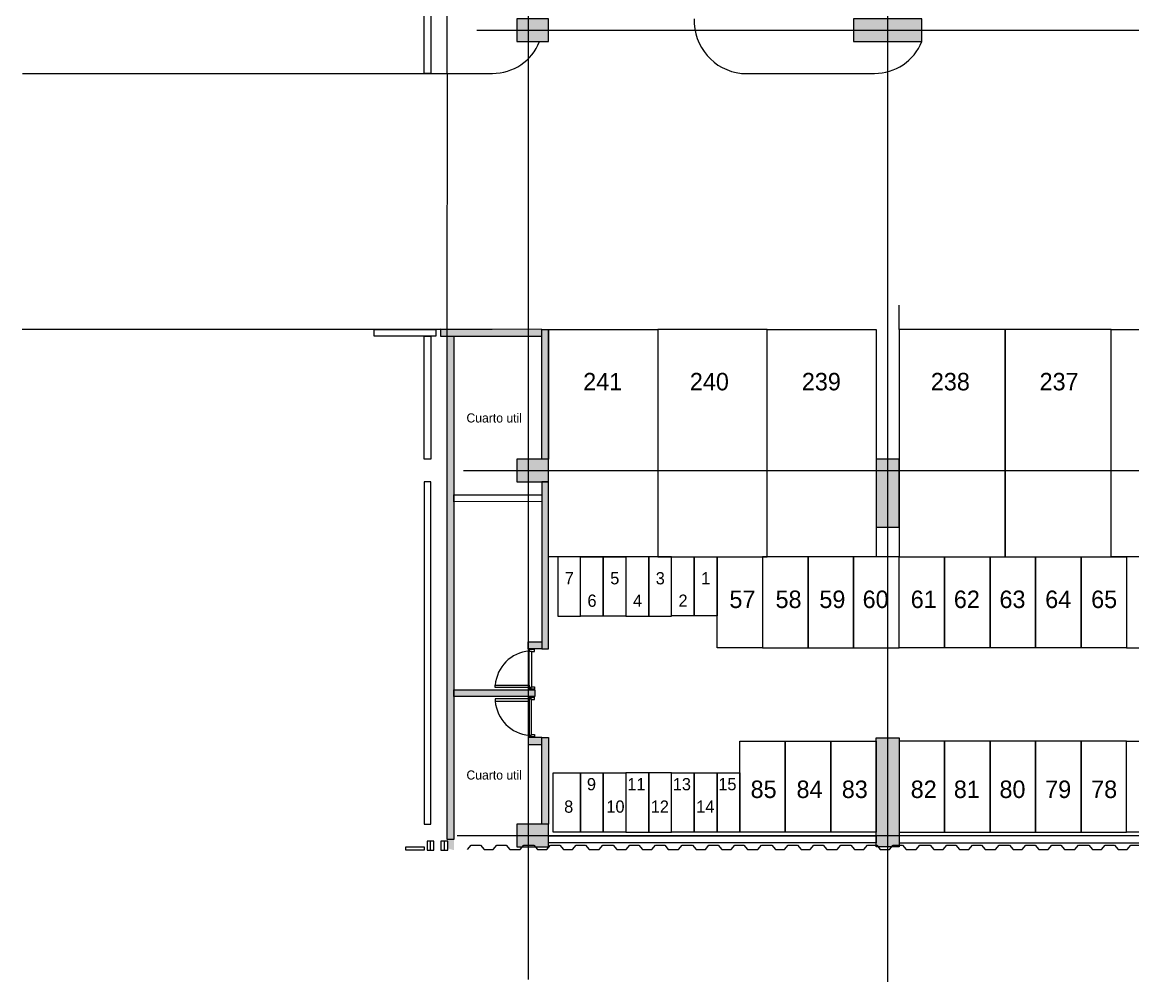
# Model space of a CAD drawing. Header units: metres. Extents: x 29 to 86.9, y -23.2 to 39.7.
# Drawn here: x 28.98 to 53.39, y -23.16 to -2.07 of the extents above; entities that cross this region are included whole.
import ezdxf

# ---------------------------------------------------------------- set-up
doc = ezdxf.new("R2010")
doc.units = ezdxf.units.M
doc.header["$LTSCALE"] = 100
doc.layers.get('0').update_dxf_attribs({"color": 254})
doc.layers.add('Arqui', color=8, linetype='Continuous', lineweight=0)

# ---------------------------------------------------------------- blocks, each defined once
blk = doc.blocks.new('estructura etapa 3')
at = {"layer": 'Arqui'}
h = blk.add_hatch(color=256, dxfattribs=at)
h.paths.add_polyline_path([(-91.651, -6658.124), (-91.651, -6657.624), (-92.35, -6657.624), (-92.35, -6658.124)])
h.paths.add_polyline_path([(-49.354, -6658.124), (-49.354, -6657.624), (-50.055, -6657.624), (-50.055, -6658.124)])
h.paths.add_polyline_path([(-56.053, -6658.124), (-56.053, -6657.624), (-56.753, -6657.624), (-56.753, -6658.124)])
h.paths.add_polyline_path([(-76.45, -6659.124), (-76.95, -6659.124), (-76.95, -6657.624), (-76.45, -6657.624)])
h.paths.add_polyline_path([(-83.95, -6659.124), (-84.45, -6659.124), (-84.45, -6657.624), (-83.95, -6657.624)])
h.paths.add_polyline_path([(-60.452, -6659.124), (-60.952, -6659.124), (-60.952, -6657.624), (-60.452, -6657.624)])
h.paths.add_polyline_path([(-67.95, -6659.124), (-68.45, -6659.124), (-68.45, -6657.624), (-67.95, -6657.624)])
h.paths.add_polyline_path([(-91.85, -6668.199), (-91.851, -6667.599), (-92.35, -6667.599), (-92.349, -6668.199)])
h.paths.add_polyline_path([(-49.354, -6668.199), (-49.354, -6667.599), (-49.854, -6667.599), (-49.854, -6668.199)])
h.paths.add_polyline_path([(-56.154, -6668.149), (-56.154, -6667.649), (-56.854, -6667.649), (-56.854, -6668.149)])
h.paths.add_polyline_path([(-59.952, -6667.649), (-59.952, -6668.149), (-61.452, -6668.149), (-61.452, -6667.649)])
h.paths.add_polyline_path([(-75.95, -6667.649), (-75.95, -6668.149), (-77.45, -6668.149), (-77.45, -6667.649)])
h.paths.add_polyline_path([(-68.95, -6667.649), (-68.95, -6668.149), (-67.45, -6668.149), (-67.45, -6667.649)])
h.paths.add_polyline_path([(-84.95, -6667.649), (-84.95, -6668.149), (-83.45, -6668.149), (-83.45, -6667.649)])
h.paths.add_polyline_path([(-91.85, -6676.199), (-91.85, -6675.599), (-92.349, -6675.599), (-92.349, -6676.199)])
h.paths.add_polyline_path([(-49.354, -6676.199), (-49.354, -6675.599), (-49.854, -6675.599), (-49.854, -6676.199)])
h.paths.add_polyline_path([(-56.154, -6676.149), (-56.154, -6675.649), (-56.754, -6675.649), (-56.754, -6676.149)])
h.paths.add_polyline_path([(-59.952, -6675.649), (-59.952, -6676.149), (-61.452, -6676.149), (-61.452, -6675.649)])
h.paths.add_polyline_path([(-75.95, -6675.649), (-75.95, -6676.149), (-77.45, -6676.149), (-77.45, -6675.649)])
h.paths.add_polyline_path([(-68.95, -6675.649), (-68.95, -6676.149), (-67.45, -6676.149), (-67.45, -6675.649)])
h.paths.add_polyline_path([(-84.95, -6675.649), (-84.95, -6676.149), (-83.45, -6676.149), (-83.45, -6675.649)])
h.paths.add_polyline_path([(-91.847, -6686.299), (-91.851, -6685.699), (-92.35, -6685.699), (-92.346, -6686.299)])
h.paths.add_polyline_path([(-49.354, -6686.299), (-49.354, -6685.699), (-49.854, -6685.699), (-49.854, -6686.299)])
h.paths.add_polyline_path([(-56.154, -6686.249), (-56.154, -6685.749), (-56.754, -6685.749), (-56.754, -6686.249)])
h.paths.add_polyline_path([(-59.952, -6685.749), (-59.952, -6686.249), (-61.452, -6686.249), (-61.452, -6685.749)])
h.paths.add_polyline_path([(-75.95, -6685.749), (-75.95, -6686.249), (-77.45, -6686.249), (-77.45, -6685.749)])
h.paths.add_polyline_path([(-68.95, -6685.749), (-68.95, -6686.249), (-67.45, -6686.249), (-67.45, -6685.749)])
h.paths.add_polyline_path([(-84.95, -6685.749), (-84.95, -6686.249), (-83.45, -6686.249), (-83.45, -6685.749)])
h.paths.add_polyline_path([(-49.353, -6694.294), (-49.354, -6693.699), (-49.855, -6693.699), (-49.854, -6694.294)])
h.paths.add_polyline_path([(-56.054, -6694.249), (-56.054, -6693.749), (-56.753, -6693.749), (-56.753, -6694.249)])
h.paths.add_polyline_path([(-91.651, -6694.249), (-91.651, -6693.749), (-92.35, -6693.749), (-92.35, -6694.249)])
h.paths.add_polyline_path([(-59.952, -6693.749), (-59.952, -6694.249), (-61.452, -6694.249), (-61.452, -6693.749)])
h.paths.add_polyline_path([(-75.95, -6693.749), (-75.95, -6694.249), (-77.45, -6694.249), (-77.45, -6693.749)])
h.paths.add_polyline_path([(-68.95, -6693.749), (-68.95, -6694.249), (-67.45, -6694.249), (-67.45, -6693.749)])
h.paths.add_polyline_path([(-84.95, -6693.749), (-84.95, -6694.249), (-83.45, -6694.249), (-83.45, -6693.749)])
h.paths.add_polyline_path([(-49.358, -6703.974), (-49.353, -6703.374), (-49.854, -6703.374), (-49.859, -6703.974)])
h.paths.add_polyline_path([(-56.054, -6703.924), (-56.054, -6703.424), (-56.753, -6703.424), (-56.753, -6703.924)])
h.paths.add_polyline_path([(-67.95, -6704.924), (-67.95, -6703.424), (-68.45, -6703.424), (-68.45, -6704.924)])
h.paths.add_polyline_path([(-91.651, -6703.924), (-91.651, -6703.424), (-92.35, -6703.424), (-92.35, -6703.924)])
h.paths.add_polyline_path([(-61.847, -6703.424), (-60.347, -6703.424), (-60.347, -6703.924), (-61.847, -6703.924)])
h.paths.add_polyline_path([(-83.95, -6704.924), (-83.95, -6703.424), (-84.45, -6703.424), (-84.45, -6704.924)])
h.paths.add_polyline_path([(-76.45, -6704.924), (-76.45, -6703.424), (-76.95, -6703.424), (-76.95, -6704.924)])
h.paths.add_polyline_path([(-49.354, -6711.949), (-49.354, -6711.449), (-50.054, -6711.449), (-50.054, -6711.949)])
h.paths.add_polyline_path([(-55.954, -6711.949), (-55.954, -6711.449), (-56.654, -6711.449), (-56.654, -6711.949)])
h.paths.add_polyline_path([(-91.65, -6711.949), (-91.65, -6711.449), (-92.35, -6711.449), (-92.35, -6711.949)])
h.paths.add_polyline_path([(-60.952, -6711.949), (-60.952, -6709.549), (-60.452, -6709.549), (-60.452, -6711.949)])
h.paths.add_polyline_path([(-68.45, -6709.549), (-68.45, -6711.949), (-67.95, -6711.949), (-67.95, -6709.549)])
h.paths.add_polyline_path([(-76.95, -6709.549), (-76.95, -6711.949), (-76.45, -6711.949), (-76.45, -6709.549)])
h.paths.add_polyline_path([(-83.95, -6709.549), (-83.95, -6711.949), (-84.45, -6711.949), (-84.45, -6709.549)])
for p, q in [((-92.1, -6655.279), (-92.1, -6714.861)), ((-84.2, -6655.354), (-84.2, -6714.914)), ((-93.228, -6693.999), (-46.502, -6693.999)), ((-93.52, -6703.674), (-46.502, -6703.674)), ((-93.66, -6711.699), (-46.502, -6711.699))]:
    blk.add_line(p, q, dxfattribs=at)
for points in [[(-91.651, -6694.249), (-91.651, -6693.749), (-92.35, -6693.749), (-92.35, -6694.249)], [(-84.95, -6693.749), (-84.95, -6694.249), (-83.45, -6694.249), (-83.45, -6693.749)], [(-91.651, -6703.924), (-91.651, -6703.424), (-92.35, -6703.424), (-92.35, -6703.924)], [(-83.95, -6704.924), (-83.95, -6703.424), (-84.45, -6703.424), (-84.45, -6704.924)], [(-83.95, -6709.549), (-83.95, -6711.949), (-84.45, -6711.949), (-84.45, -6709.549)], [(-91.65, -6711.949), (-91.65, -6711.449), (-92.35, -6711.449), (-92.35, -6711.949)]]:
    blk.add_lwpolyline(points, close=True, dxfattribs=at)
blk = doc.blocks.new('A$C9582355f')
at = {"layer": 'Arqui', "ltscale": 0.03}
h = blk.add_hatch(color=256, dxfattribs=at)
h.dxf.hatch_style = 1
h.paths.add_polyline_path([(11.418, 14.34), (11.568, 14.34), (11.568, 11.49), (11.418, 11.49)])
h.paths.add_polyline_path([(9.195, 14.193), (11.418, 14.19), (11.418, 14.34), (9.195, 14.343)])
h.paths.add_polyline_path([(9.336, 14.193), (9.486, 14.193), (9.487, 2.893), (9.336, 2.936), (9.336, 14.193)])
h.paths.add_polyline_path([(9.486, 10.552), (9.486, 10.702), (9.486, 10.702)], flags=16)
h.paths.add_polyline_path([(11.418, 7.469), (11.119, 7.469), (11.119, 7.319), (11.568, 7.319), (11.568, 10.99), (11.418, 10.99)])
h.paths.add_polyline_path([(9.484, 6.269), (11.268, 6.269), (11.268, 6.419), (9.484, 6.419)])
h.paths.add_polyline_path([(11.268, 6.269), (11.268, 6.386), (11.268, 6.419)])
h.paths.add_polyline_path([(11.418, 5.219), (11.118, 5.219), (11.119, 5.369), (11.568, 5.369), (11.568, 3.465), (11.418, 3.465)])
at = {"layer": 'Arqui', "ltscale": 0.3}
blk.add_line((9.337, 19.965), (9.337, 57.34), dxfattribs=at)
at = {"layer": 'Arqui'}
for p, q in [((0.008, 19.965), (10.333, 19.965)), ((15.805, 19.965), (18.733, 19.965)), ((0, 14.341), (10.325, 14.341))]:
    blk.add_line(p, q, dxfattribs=at)
at = {"layer": 'Arqui', "ltscale": 15}
blk.add_line((9.337, 19.965), (9.329, 14.193), dxfattribs=at)
at = {"layer": 'Arqui', "ltscale": 0.03}
blk.add_line((19.269, 14.34), (19.269, 14.873), dxfattribs=at)
at = {"layer": 'Arqui'}
for points in [[(8.983, 19.965), (8.833, 19.965), (8.833, 57.19), (8.983, 57.19)], [(9.093, 14.19), (7.732, 14.19), (7.732, 14.34), (9.093, 14.34)], [(8.983, 11.49), (8.833, 11.49), (8.833, 14.19), (8.983, 14.19)], [(9.195, 14.193), (11.418, 14.19), (11.418, 14.34), (9.195, 14.343)], [(9.336, 14.193), (9.486, 14.193), (9.486, 3.129), (9.336, 3.129), (9.337, 14.04)], [(11.418, 14.34), (11.568, 14.34), (11.568, 11.49), (11.418, 11.49)], [(13.969, 14.34), (13.969, 9.34), (11.568, 9.34), (11.568, 14.34)], [(13.969, 14.34), (13.969, 9.34), (16.369, 9.34), (16.369, 14.34)], [(18.769, 14.34), (18.769, 9.34), (16.369, 9.34), (16.369, 14.34)], [(19.269, 14.34), (19.269, 9.34), (21.599, 9.34), (21.599, 14.34)], [(21.599, 14.34), (21.599, 9.34), (23.929, 9.34), (23.929, 14.34)], [(26.269, 14.34), (26.269, 9.34), (23.929, 9.34), (23.929, 14.34)], [(8.983, 10.99), (8.833, 10.99), (8.833, 3.465), (8.983, 3.465)], [(11.418, 7.319), (11.568, 7.319), (11.568, 10.99), (11.418, 10.99)], [(9.486, 10.702), (11.418, 10.704), (11.418, 10.554), (9.486, 10.552)], [(11.769, 9.34), (11.769, 8.039), (12.269, 8.039), (12.269, 9.34)], [(12.769, 9.34), (12.769, 8.039), (12.269, 8.039), (12.269, 9.34)], [(13.269, 9.34), (13.269, 8.039), (12.769, 8.039), (12.769, 9.34)], [(13.269, 9.34), (13.269, 8.039), (13.769, 8.039), (13.769, 9.34)], [(13.769, 9.34), (13.769, 8.039), (14.269, 8.039), (14.269, 9.34)], [(14.769, 9.34), (14.769, 8.04), (14.269, 8.04), (14.269, 9.34)], [(15.269, 9.34), (15.269, 8.04), (14.769, 8.04), (14.769, 9.34)], [(16.269, 7.34), (15.269, 7.34), (15.269, 9.34), (16.269, 9.34)], [(16.269, 7.34), (17.269, 7.34), (17.269, 9.34), (16.269, 9.34)], [(17.269, 7.34), (18.269, 7.34), (18.269, 9.34), (17.269, 9.34)], [(18.269, 7.34), (19.269, 7.34), (19.269, 9.34), (18.269, 9.34)], [(20.269, 7.34), (19.269, 7.34), (19.269, 9.34), (20.269, 9.34)], [(21.269, 7.34), (20.269, 7.34), (20.269, 9.34), (21.269, 9.34)], [(22.269, 7.34), (21.269, 7.34), (21.269, 9.34), (22.269, 9.34)], [(23.269, 7.34), (22.269, 7.34), (22.269, 9.34), (23.269, 9.34)], [(24.269, 7.34), (23.269, 7.34), (23.269, 9.34), (24.269, 9.34)], [(24.269, 7.34), (25.269, 7.34), (25.269, 9.34), (24.269, 9.34)], [(11.418, 7.469), (11.418, 7.319), (11.118, 7.319), (11.118, 7.469)], [(11.194, 6.47), (11.143, 6.47), (11.143, 7.269), (11.194, 7.269)], [(11.194, 6.47), (11.143, 6.47), (11.143, 7.269), (11.194, 7.269)], [(11.268, 6.419), (11.268, 6.269), (9.484, 6.269), (9.484, 6.419)], [(11.143, 6.521), (11.143, 6.47), (10.396, 6.47), (10.396, 6.521)], [(11.143, 6.521), (11.143, 6.47), (10.396, 6.47), (10.396, 6.521)], [(11.143, 6.168), (11.143, 6.218), (10.396, 6.218), (10.396, 6.168)], [(11.143, 6.168), (11.143, 6.218), (10.396, 6.218), (10.396, 6.168)], [(11.194, 6.218), (11.143, 6.218), (11.143, 5.42), (11.194, 5.42)], [(11.194, 6.218), (11.143, 6.218), (11.143, 5.42), (11.194, 5.42)], [(11.418, 5.219), (11.418, 5.369), (11.118, 5.369), (11.118, 5.219)], [(11.418, 5.369), (11.568, 5.369), (11.568, 3.465), (11.418, 3.465)], [(15.769, 5.292), (16.769, 5.292), (16.769, 3.292), (15.769, 3.292)], [(16.769, 5.292), (17.769, 5.292), (17.769, 3.292), (16.769, 3.292)], [(17.769, 5.292), (18.769, 5.292), (18.769, 3.292), (17.769, 3.292)], [(20.269, 5.292), (19.269, 5.292), (19.269, 3.292), (20.269, 3.292)], [(21.269, 5.292), (20.269, 5.292), (20.269, 3.292), (21.269, 3.292)], [(22.269, 5.292), (21.269, 5.292), (21.269, 3.292), (22.269, 3.292)], [(23.269, 5.292), (22.269, 5.292), (22.269, 3.292), (23.269, 3.292)], [(24.269, 5.292), (23.269, 5.292), (23.269, 3.292), (24.269, 3.292)], [(24.269, 5.292), (25.269, 5.292), (25.269, 3.292), (24.269, 3.292)], [(12.269, 4.592), (12.269, 3.292), (11.669, 3.292), (11.669, 4.592)], [(12.769, 4.592), (12.769, 3.292), (12.269, 3.292), (12.269, 4.592)], [(13.269, 4.592), (13.269, 3.292), (12.769, 3.292), (12.769, 4.592)], [(13.269, 4.592), (13.269, 3.292), (13.769, 3.292), (13.769, 4.592)], [(13.769, 4.592), (13.769, 3.292), (14.269, 3.292), (14.269, 4.592)], [(14.769, 4.593), (14.769, 3.292), (14.269, 3.292), (14.269, 4.593)], [(15.269, 4.593), (15.269, 3.292), (14.769, 3.292), (14.769, 4.593)], [(15.769, 4.593), (15.769, 3.292), (15.269, 3.292), (15.269, 4.593)], [(18.769, 3.205), (18.769, 3.055), (11.569, 3.055), (11.569, 3.205)], [(19.269, 3.205), (19.269, 3.055), (26.269, 3.055), (26.269, 3.205)], [(8.432, 2.965), (8.833, 2.965), (8.833, 2.893), (8.432, 2.893)], [(8.896, 3.089), (8.896, 2.89), (8.976, 2.89), (8.976, 3.089)], [(8.896, 3.089), (8.896, 2.89), (8.976, 2.89), (8.976, 3.089)], [(8.966, 3.089), (8.966, 2.89), (9.046, 2.89), (9.046, 3.089)], [(8.966, 3.089), (8.966, 2.89), (9.046, 2.89), (9.046, 3.089)], [(9.201, 3.089), (9.201, 2.89), (9.281, 2.89), (9.281, 3.089)], [(9.201, 3.089), (9.201, 2.89), (9.281, 2.89), (9.281, 3.089)], [(9.272, 3.089), (9.272, 2.89), (9.352, 2.89), (9.352, 3.089)], [(9.272, 3.089), (9.272, 2.89), (9.352, 2.89), (9.352, 3.089)]]:
    blk.add_lwpolyline(points, close=True, dxfattribs=at)
for points in [[(11.194, 7.256), (11.256, 7.256), (11.256, 7.307), (11.143, 7.307), (11.143, 7.269), (11.194, 7.269), (11.194, 7.256)], [(11.194, 7.256), (11.256, 7.256), (11.256, 7.307), (11.143, 7.307), (11.143, 7.269), (11.194, 7.269), (11.194, 7.256)], [(11.156, 7.319), (11.156, 7.307), (11.243, 7.307), (11.243, 7.319)], [(11.156, 7.319), (11.156, 7.307), (11.243, 7.307), (11.243, 7.319)], [(11.194, 6.483), (11.256, 6.483), (11.256, 6.432), (11.143, 6.432), (11.143, 6.47), (11.194, 6.47), (11.194, 6.483)], [(11.194, 6.483), (11.256, 6.483), (11.256, 6.432), (11.143, 6.432), (11.143, 6.47), (11.194, 6.47), (11.194, 6.483)], [(11.156, 6.419), (11.156, 6.432), (11.243, 6.432), (11.243, 6.419)], [(11.156, 6.419), (11.156, 6.432), (11.243, 6.432), (11.243, 6.419)], [(11.194, 6.206), (11.256, 6.206), (11.256, 6.256), (11.143, 6.256), (11.143, 6.218), (11.194, 6.218), (11.194, 6.206)], [(11.194, 6.206), (11.256, 6.206), (11.256, 6.256), (11.143, 6.256), (11.143, 6.218), (11.194, 6.218), (11.194, 6.206)], [(11.156, 6.269), (11.156, 6.256), (11.243, 6.256), (11.243, 6.269)], [(11.156, 6.269), (11.156, 6.256), (11.243, 6.256), (11.243, 6.269)], [(11.194, 5.433), (11.256, 5.433), (11.256, 5.382), (11.143, 5.382), (11.143, 5.42), (11.194, 5.42), (11.194, 5.433)], [(11.194, 5.433), (11.256, 5.433), (11.256, 5.382), (11.143, 5.382), (11.143, 5.42), (11.194, 5.42), (11.194, 5.433)], [(11.156, 5.369), (11.156, 5.382), (11.243, 5.382), (11.243, 5.369)], [(11.156, 5.369), (11.156, 5.382), (11.243, 5.382), (11.243, 5.369)], [(9.788, 2.905), (9.868, 3.004), (10.07, 3.004), (10.15, 2.905), (10.353, 2.905), (10.433, 3.004), (10.636, 3.004), (10.716, 2.905), (10.941, 2.905), (11.021, 3.004), (11.247, 3.004), (11.327, 2.905), (11.529, 2.905)], [(11.529, 2.905), (11.609, 3.004), (11.812, 3.004), (11.892, 2.905), (12.095, 2.905), (12.175, 3.004), (12.377, 3.004), (12.457, 2.905), (12.683, 2.905), (12.763, 3.004), (12.988, 3.004), (13.068, 2.905), (13.271, 2.905)], [(13.271, 2.905), (13.351, 3.004), (13.554, 3.004), (13.634, 2.905), (13.836, 2.905), (13.916, 3.004), (14.119, 3.004), (14.199, 2.905), (14.424, 2.905), (14.504, 3.004), (14.73, 3.004), (14.81, 2.905), (15.013, 2.905)], [(15.013, 2.905), (15.093, 3.004), (15.295, 3.004), (15.375, 2.905), (15.578, 2.905), (15.658, 3.004), (15.861, 3.004), (15.941, 2.905), (16.166, 2.905), (16.246, 3.004), (16.471, 3.004), (16.551, 2.905), (16.754, 2.905)], [(16.754, 2.905), (16.834, 3.004), (17.037, 3.004), (17.117, 2.905), (17.32, 2.905), (17.4, 3.004), (17.602, 3.004), (17.682, 2.905), (17.908, 2.905), (17.988, 3.004), (18.213, 3.004), (18.293, 2.905), (18.496, 2.905)], [(18.496, 2.905), (18.576, 3.004), (18.778, 3.004), (18.858, 2.905), (19.061, 2.905), (19.141, 3.004), (19.344, 3.004), (19.424, 2.905), (19.649, 2.905), (19.729, 3.004), (19.955, 3.004), (20.035, 2.905), (20.237, 2.905)], [(20.237, 2.905), (20.317, 3.004), (20.52, 3.004), (20.6, 2.905), (20.803, 2.905), (20.883, 3.004), (21.085, 3.004), (21.165, 2.905), (21.391, 2.905), (21.471, 3.004), (21.696, 3.004), (21.776, 2.905), (21.979, 2.905)], [(21.979, 2.905), (22.059, 3.004), (22.262, 3.004), (22.342, 2.905), (22.544, 2.905), (22.624, 3.004), (22.827, 3.004), (22.907, 2.905), (23.132, 2.905), (23.212, 3.004), (23.438, 3.004), (23.518, 2.905), (23.72, 2.905)], [(23.72, 2.905), (23.8, 3.004), (24.003, 3.004), (24.083, 2.905), (24.286, 2.905), (24.366, 3.004), (24.569, 3.004), (24.649, 2.905), (24.874, 2.905), (24.954, 3.004), (25.179, 3.004), (25.259, 2.905), (25.462, 2.905)]]:
    blk.add_lwpolyline(points, dxfattribs=at)
for centre, radius, start, end in [((15.927, 21.118), 1.159, 177.6559, 263.9717), ((10.339, 21.072), 1.107, 269.6463, 338.4347), ((18.739, 21.072), 1.107, 269.6463, 338.4347), ((11.206, 6.458), 0.813, 94.4578, 175.5956), ((11.206, 6.458), 0.813, 94.4578, 175.5956), ((11.206, 6.23), 0.813, 184.4044, 265.5422), ((11.206, 6.23), 0.813, 184.4044, 265.5422)]:
    blk.add_arc(centre, radius, start, end, dxfattribs=at)
blk.add_blockref('estructura etapa 3', (103.219, 6714.914), dxfattribs=at)
for p in [(9.763, 12.293), (9.763, 4.445)]:
    blk.add_text('Cuarto util', height=0.2, rotation=359.9331, dxfattribs=at).set_placement(p)
for s, width, insert, char_height, attachment_point, rotation in [('241', 2.00679, (12.329, 13.383), 0.384, 1, 360), ('240', 2.00679, (14.673, 13.383), 0.384, 1, 360), ('239', 2.00679, (17.134, 13.383), 0.384, 1, 360), ('238', 2.00679, (19.969, 13.383), 0.384, 1, 360), ('237', 2.00679, (22.359, 13.383), 0.384, 1, 360), ('7', 0.89145, (12.122, 9.004), 0.269, 3, 0), ('5', 0.89145, (13.122, 9.004), 0.269, 3, 0), ('3', 0.89145, (14.122, 9.004), 0.269, 3, 0), ('1', 0.89145, (15.122, 9.004), 0.269, 3, 0), ('57', 0.89145, (15.542, 8.209), 0.384, 7, 0), ('58', 0.89145, (16.556, 8.209), 0.384, 7, 0), ('59', 0.89145, (17.519, 8.209), 0.384, 7, 0), ('60', 0.89145, (18.469, 8.209), 0.384, 7, 0), ('61', 0.89145, (19.526, 8.209), 0.384, 7, 0), ('62', 0.89145, (20.474, 8.209), 0.384, 7, 0), ('63', 0.89145, (21.477, 8.209), 0.384, 7, 0), ('64', 0.89145, (22.482, 8.209), 0.384, 7, 0), ('65', 0.89145, (23.492, 8.209), 0.384, 7, 0), ('6', 0.89145, (12.622, 8.511), 0.269, 3, 0), ('4', 0.89145, (13.622, 8.511), 0.269, 3, 0), ('2', 0.89145, (14.622, 8.511), 0.269, 3, 0), ('9', 0.89145, (12.41, 4.478), 0.269, 1, 360), ('11', 0.89145, (13.297, 4.478), 0.2688, 1, 360), ('13', 0.89145, (14.297, 4.478), 0.2688, 1, 360), ('15', 0.89145, (15.297, 4.478), 0.2688, 1, 360), ('85', 0.89145, (16.008, 4.423), 0.384, 1, 360), ('84', 0.89145, (17.017, 4.423), 0.384, 1, 360), ('83', 0.89145, (18.012, 4.423), 0.384, 1, 360), ('82', 0.89145, (19.526, 4.423), 0.384, 1, 360), ('81', 0.89145, (20.474, 4.423), 0.384, 1, 360), ('80', 0.89145, (21.477, 4.423), 0.384, 1, 360), ('79', 0.89145, (22.482, 4.423), 0.384, 1, 360), ('78', 0.89145, (23.492, 4.423), 0.384, 1, 360), ('8', 0.89145, (11.91, 3.985), 0.269, 1, 360), ('10', 0.89145, (12.837, 3.985), 0.2688, 1, 360), ('12', 0.89145, (13.813, 3.985), 0.2688, 1, 360), ('14', 0.89145, (14.813, 3.985), 0.2688, 1, 360)]:
    blk.add_mtext_dynamic_manual_height_columns(s, width=width, gutter_width=5, heights=[0], dxfattribs=dict(at, insert=insert, char_height=char_height, attachment_point=attachment_point, rotation=rotation))

msp = doc.modelspace()

# ---------------------------------------------------------------- block references
msp.add_blockref('A$C9582355f', (28.983, -23.164))

doc.saveas('drawing.dxf')
